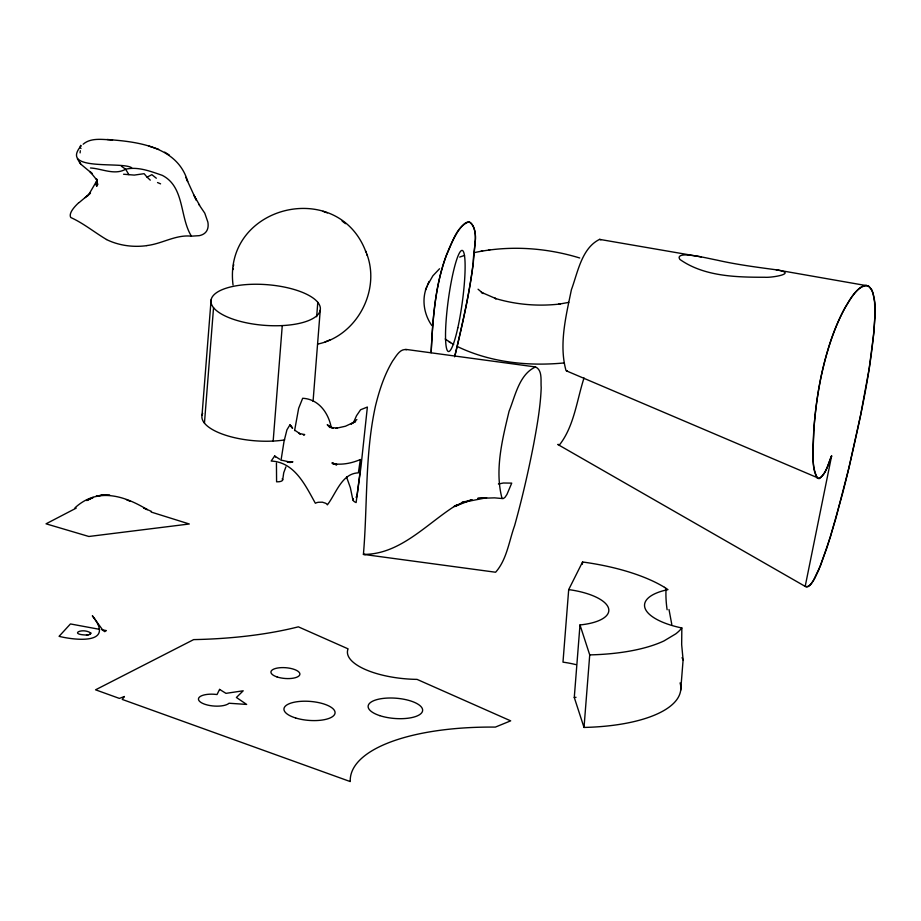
<?xml version="1.0" encoding="UTF-8"?>
<svg xmlns="http://www.w3.org/2000/svg" width="921" height="921" viewBox="0 0 921 921"><rect width="100%" height="100%" fill="white"/><g stroke="black" fill="none" stroke-linecap="round" stroke-linejoin="round"><path stroke-width="1.38" d="M96.993 180.746L96.659 186.364L96.993 180.746L97.661 184.753L96.429 178.893L96.728 179.894L89.901 171.444L92.25 173.689L80.772 164.134L79.402 161.981M431.132 352.766C432.72 319.748 434.919 286.074 446.581 254.818C452.165 243.443 456.033 226.462 469.18 221.719C480.532 230.388 472.772 250.075 473.359 262.335C469.94 289.171 464.299 315.661 458.221 342.002A280.272 38.912 -82.3 0 1 454.629 356.818M431.189 351.557C433.25 311.022 436.117 268.161 457.3 232.426A311.298 43.218 -82.3 0 1 462.515 225.599C472.934 213.81 476.974 234.659 474.96 242.361C472.853 281.009 463.516 318.839 454.732 356.392M664.478 587.368L667.955 589.624A57.689 21.425 4.5 0 0 645.08 608.321A57.689 21.425 4.5 0 0 681.839 627.972L681.667 644.631L683.106 659.908L680.7 690.22M202.01 415.383L211.093 299.901M204.45 423.153L213.545 307.672M273.169 441.078L282.263 325.597M316.663 316.778L317.791 302.341M313.059 401.36L320.243 310.112A54.846 20.366 4.5 0 0 241.636 285.026A54.846 20.366 4.5 0 0 235.131 319.875A54.846 20.366 4.5 0 0 320.243 310.112M575.832 664.605A48.963 18.19 4.5 0 0 562.984 662.153L568.694 589.601L582.556 561.983A127.202 47.236 4.5 0 1 664.548 587.356M582.383 564.251L582.556 561.983M680.078 682.898A126.879 47.121 4.5 0 1 584.018 727.44L574.278 697.496L579.988 624.945A48.963 18.19 4.5 0 0 608.47 608.033A48.963 18.19 4.5 0 0 568.694 589.601M584.018 727.452L589.728 654.889L579.988 624.945M365.948 252.02C338.375 177.569 222.94 205.038 233.036 284.969M97.223 179.526L96.958 182.231L96.889 179.618M80.092 152.898L80.311 150.722M282.701 479.864L283.726 472.761L285.901 466.878M683.094 659.977L682.058 657.652M294.593 430.591L298.646 408.325L302.675 398.275C318.701 399.046 328.578 413.069 331.261 427.655M280.997 460.512L284.002 441.527L286.938 429.808L289.896 424.961L292.406 427.908M232.944 269.611L233.128 268.356M233.497 265.789L233.681 264.546M97.154 179.514L96.532 183.498L97.142 180.85M426.999 286.362C421.415 299.106 423.936 314.498 431.937 325.666M831.628 455.895L805.184 586.389L806.577 586.953L809.674 585.56L813.116 581.151L820.623 565.344L830.512 536.529L842.554 493.518A413.966 57.47 -82.3 0 0 848.529 469.503C859.915 419.815 871.531 369.805 874.8 318.793C876.596 308.167 874.317 271.442 856.461 291.255A457.737 63.549 -82.3 0 0 849.553 300.2C834.748 323.743 826.701 350.866 820.83 377.852C816.328 400.186 813.727 422.9 813.093 445.683C813.819 456.344 811.366 468.939 817.606 478.275L819.022 478.598C826.574 473.831 828.106 463.528 831.628 455.895C828.129 463.539 826.494 473.29 819.356 478.517L566.691 370.979M353.227 498.606A9.981 3.707 4.5 0 0 356.128 502.578L359.651 475.167L360.353 459.533L358.361 472.853C341.656 473.486 336.165 493.472 327.358 504.869L327.116 504.443A9.245 3.431 4.5 0 0 325.585 503.234L322.408 502.187L318.447 502.267A9.291 3.454 4.5 0 0 316.605 502.705L315.362 503.246C305.358 485.367 294.72 462.158 271.165 461.041L274.665 455.987L279.731 459.245M584.029 377.955C576.822 400.186 574.232 425.859 559.669 444.659L557.758 444.452L805.184 586.389L807.993 586.7L811.205 583.902L814.763 578.296L818.631 570.18L827 547.558L835.854 518.385L849.012 467.465L860.64 414.98L869.159 368.78L873.787 333.425L874.904 315.684L874.593 302.284L873.004 292.959L871.784 289.735L868.561 285.994L776.127 269.795C756.406 267.148 736.65 264.58 717.229 260.171C707.363 258.214 697.531 255.716 687.457 255.025C684.683 254.633 676.555 254.875 679.848 259.4C703.989 276.484 736.098 277.279 764.706 277.256C771.683 277.912 799.025 273.353 776.127 269.795M97.016 180.861L95.726 184.902L96.878 181.472M353.676 422.14L356.519 415.728L360.583 409.764L367.375 407.036L360.974 466.74L356.899 496.88L355.932 497.121M97.166 180.32L95.819 183.544L97.108 180.585M427.551 285.073L432.882 275.805L439.547 268.759M425.479 290.023L429.048 281.469M97.419 179.756L89.13 193.951M90.811 633.533L90.074 634.143M87.115 196.127L90.511 193.03L79.148 202.562M83.143 144.217C91.11 137.298 102.887 139.704 112.558 139.923L107.066 139.474M356.876 419.562L351.166 424.005L355.633 421.473L345.433 426.239L336.073 428.3L337.316 428.219L331.03 427.39M85.089 197.635L88.485 195.183M457.161 504.627C427.574 522.702 400.693 554.672 363.415 554.384C367.629 504.973 364.774 454.732 375.457 406.046C379.279 390.377 384.345 374.789 392.691 360.905C396.053 356.496 399.933 348.311 406.598 349.715M74.969 507.828C97.396 487.174 124.3 495.636 147.302 509.647L143.688 507.955L151.435 511.408M455.423 506.446L464.783 501.542L453.972 506.573L472.105 499.712L461.651 502.624L486.541 497.743M123.564 174.23L134.27 175.094L144.113 173.678L147.072 177.154L151.861 174.668L156.328 178.225M76.201 508.127L46.05 523.819L88.853 536.483L189.289 523.991L151.194 512.064M304.344 434.459L303.4 434.931L304.713 434.654L298.98 433.354L300.407 434.01L295.008 430.395M317.722 344.074C357.693 335.797 382.134 288.158 365.51 250.857M325.09 341.887L327.323 340.989M327.588 340.874L330.017 339.895M360.353 459.533C351.695 463.263 342.059 465.163 332.665 463.654L336.729 464.368L332.147 463.01L336.153 464.656L334.691 463.85M459.706 257.074L464.529 255.416M290.932 462.181L289.758 462.526L292.89 461.824L286.926 461.674L289.24 461.916L282.217 460.339M198.74 204.266L204.761 213.154L207.858 222.065A57.839 22.611 36.9 0 1 199.224 235.661L191.407 236.167C179.572 217.126 184.787 186.859 162.269 175.347C150.687 171.387 137.805 166.31 125.624 169.222C114.607 175.554 101.978 168.635 90.477 167.979M88.497 634.707L87.668 634.868M102.818 494.911L96.095 496.373L102.818 494.911L109.634 494.922M474.062 252.665C508.91 245.159 545.716 247.542 579.7 257.984M568.764 302.387L558.805 304.183L560.118 303.988C538.29 306.555 515.864 304.701 494.819 298.3L496.189 298.738L481.361 292.302L483.168 293.557L478.068 289.217M498.399 483.997L503.384 483.007L511.731 483.122L506.941 494.45L505.007 497.317L503.361 498.537L501.991 498.238C494.542 470.032 502.382 439.156 509.083 411.227C515.253 396.007 519.225 374.26 535.55 366.961C542.814 370.323 540.535 381.064 541.203 387.591C540.512 406.587 537.15 425.364 533.708 444.014C528.366 471.471 522.103 498.756 514.597 525.695C509.002 541.237 506.849 559.577 495.613 572.24L363.415 554.384L365.326 554.592M146.761 245.562C161.992 243.904 175.738 234.429 191.407 236.167M481.073 251.214L482.616 250.973M488.556 250.052L489.88 249.844M564.17 362.932C528.194 366.42 490.49 362.46 457.645 346.664M701.284 256.913L599.594 239.379C581.669 248.117 577.778 272.489 571.4 289.724C566.058 315.834 558.736 344.546 566.047 370.656L567.405 370.956M866.603 285.406C855.77 287.294 850.613 299.267 845.133 307.556C836.256 323.835 830.086 341.449 825.216 359.294C818.965 382.745 815.442 406.84 813.75 431.028C813.888 446.478 810.215 463.781 817.341 478.08M86.516 635.03C68.177 634.5 82.314 627.385 90.603 632.911M486.507 497.685L477.688 498.388L494.531 497.858L502.636 498.572M111.499 139.831C141.201 142.179 178.041 148.074 187.677 181.46L185.812 177.385M131.668 167.726C121.491 161.163 60.268 171.674 80.611 146.427L80.518 145.357L81.117 145.737L79.805 147.337L81.025 148.465M405.597 349.358L535.55 366.961M99.629 629.354L70.445 623.943L59.071 636.342C75.464 640.394 115.655 644.792 92.342 615.781L103.025 630.413L104.752 631.645L106.364 630.597L101.874 629.768M599.594 239.379L600.941 239.782M149.087 146.128L158.619 149.317M323.006 211.323L324.825 211.991M325.24 212.141L327.323 212.889M334.219 463.816L336.706 464.783L332.147 463.01M157.537 182.554L160.576 183.855M126.419 499.654L130.034 501.277M333.068 428.346L328.509 426.193L330.881 427.413M106.514 239.506C94.472 232.345 83.397 223.216 70.825 217.54A57.827 14.701 -26 0 1 78.826 202.643M448.711 341.438L453.708 344.523M169.211 154.947L164.663 152.138M445.188 338.986L450.519 342.693M121.411 166.229L125.624 169.222L128.882 174.645M345.502 223.676L342.105 221.052M328.947 426.17L327.243 424.65L329.706 426.987M147.072 177.154L150.273 180.136M274.665 455.987L275.506 456.966M328.498 425.56L330.006 427.586M77.376 158.792L80.772 164.134M199.604 205.199L194.458 196.231L186.998 179.975M194.458 196.231L196.426 200.271L193.917 195.079M346.526 476.917L350.371 487.716L352.87 499.884M366.719 254.15L367.168 255.347M671.8 624.473L669.014 609.541M276.438 463.113L276.588 481.81A6.47 2.406 4.5 0 0 282.171 478.816M146.773 245.642A57.827 45.152 -2.3 0 1 106.479 239.541M90.799 632.877A8.231 1.854 -10.3 0 1 90.362 633.579M87.725 635.006A5.733 2.337 -7.9 0 1 86.493 635.168M90.2 634.155A3.281 0.921 -8.8 0 1 88.589 634.765M284.658 439.916A54.846 20.366 4.5 0 1 225.68 435.242A54.846 20.366 4.5 0 1 202.655 413.402M576.028 697.301A48.963 18.19 4.5 0 1 574.267 697.496M589.728 654.889A126.879 47.121 4.5 0 0 664.053 640.889L675.83 633.821A127.029 47.178 4.5 0 0 681.839 627.972M667.115 609.76A57.321 28.908 81 0 1 666.056 588.473M219.589 689.392L217.034 694.538L216.193 694.434A15.841 5.883 4.5 0 0 198.775 697.934A15.841 5.883 4.5 0 0 209.873 705.532A15.841 5.883 4.5 0 0 229.041 703.241L246.655 704.427L236.409 697.473L243.202 690.796L225.967 693.352L219.589 689.392M124.358 696.529L122.251 699.43L350.256 781.572A171.882 63.837 4.5 0 1 495.371 727.095L510.671 720.844L417.063 679.387A61.005 22.657 4.5 0 1 348.092 648.856L298.358 626.833A248.06 92.123 4.5 0 1 193.652 639.611L95.565 689.817L119.385 698.406L124.358 696.529M90.35 498.802L86.712 500.552L93.24 497.409L90.35 498.802M290.564 425.744L289.896 424.961L292.613 428.242L290.564 425.744M379.717 715.617A27.331 10.154 4.5 0 0 422.532 711.081A27.331 10.154 4.5 0 0 383.873 698.337A27.331 10.154 4.5 0 0 379.717 715.617M277.094 676.958A14.506 5.388 4.5 0 0 299.832 674.563A14.506 5.388 4.5 0 0 279.328 667.783A14.506 5.388 4.5 0 0 277.094 676.958M295.618 717.966A25.615 9.509 4.5 0 0 335.037 713.119A25.615 9.509 4.5 0 0 297.897 701.618A25.615 9.509 4.5 0 0 295.618 717.966M457.829 327.795A51.035 7.092 -82.3 0 0 462.284 250.443A51.035 7.092 -82.3 0 0 445.856 324.745A51.035 7.092 -82.3 0 0 457.829 327.795"/></g></svg>
